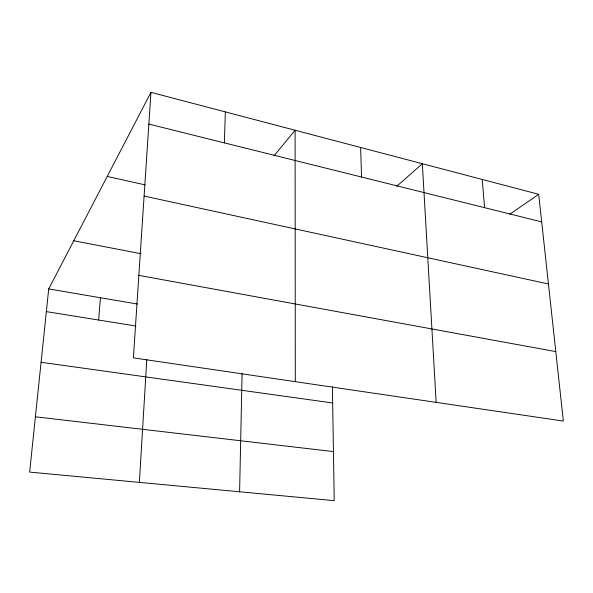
<?xml version="1.0" encoding="UTF-8"?>
<svg xmlns="http://www.w3.org/2000/svg" width="593" height="593" viewBox="0 0 593 593"><rect width="100%" height="100%" fill="white"/><g stroke="black" fill="none" stroke-linecap="round" stroke-linejoin="round"><path stroke-width="0.89" d="M239.602 491.782L242.092 373.664M224.376 142.883L225.347 111.907M139.362 482.383L146.805 359.388M150.956 92.345L133.395 357.868L563.35 421.067L538.689 194.296L150.956 92.345L48.715 288.924L29.65 472.095L334.222 500.655L332.406 386.621M98.638 320.027L100.462 297.738M273.936 155.922L295.106 130.252L295.299 381.67M396.784 186.291L422.335 163.705L436.166 402.373M509.78 214.243L538.689 194.296M35.41 416.79L333.444 451.592M41.08 362.279L332.666 402.973M46.358 311.621L135.96 326.031M48.715 288.924L137.413 304.039M138.851 275.374L555.797 351.605M73.762 240.765L141.201 253.737M144.099 196.068L548.443 283.988M107.214 176.447L145.159 184.883M148.858 124.078L541.691 221.886M482.22 179.449L484.6 207.669M360.64 147.479L361.545 177.033"/></g></svg>
